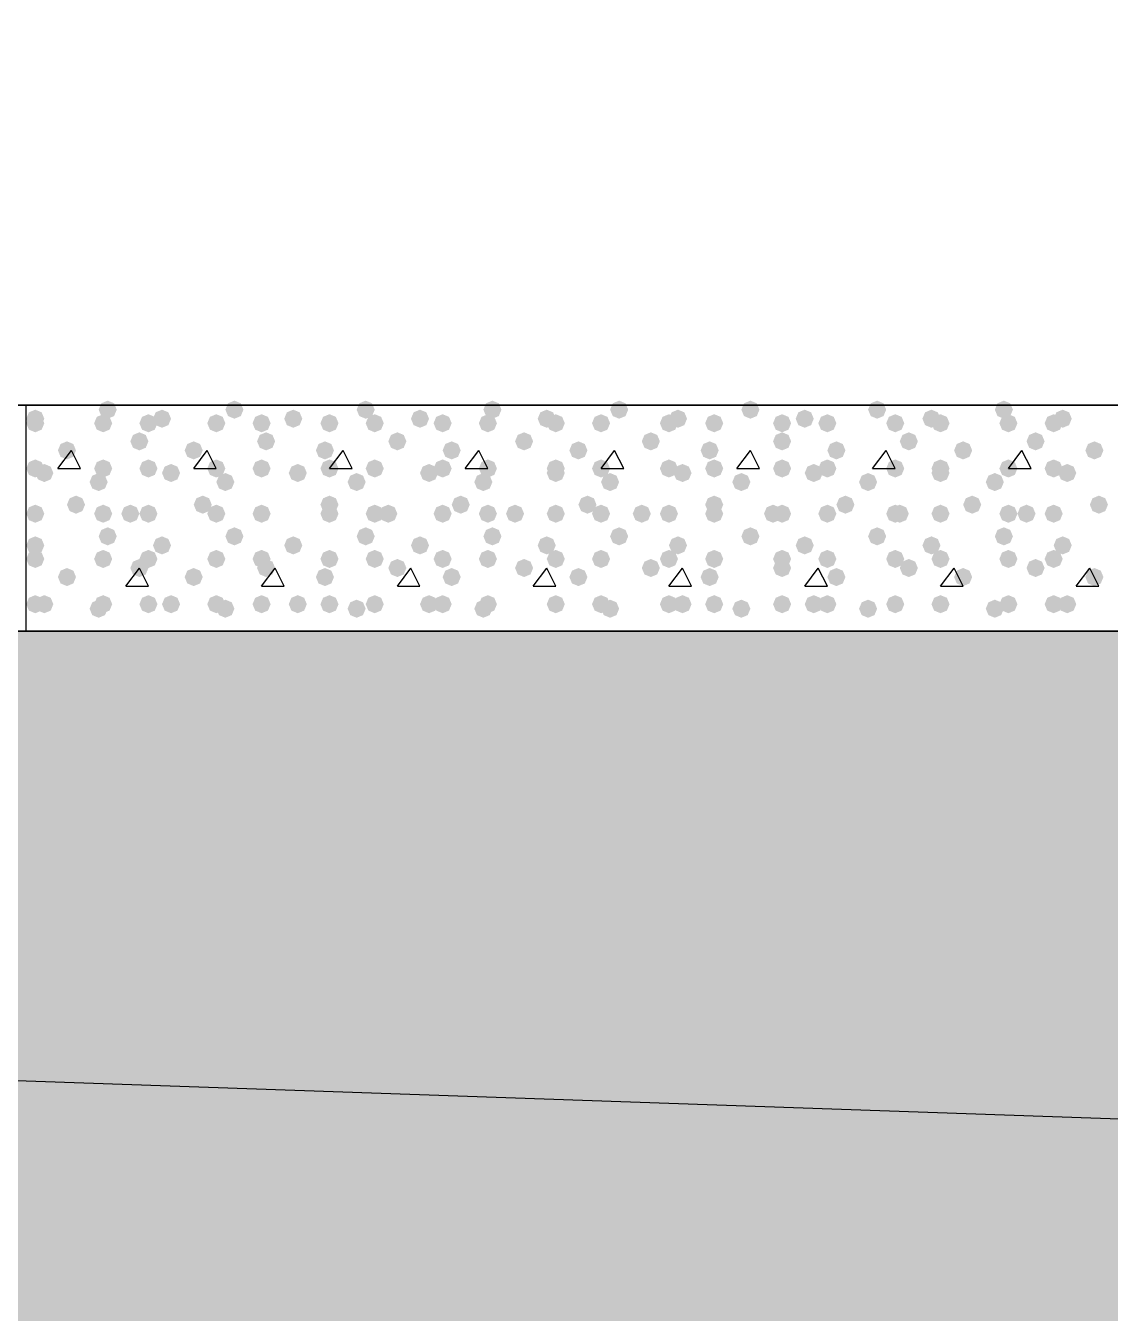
# Model space of a CAD drawing. Header units: millimetres. Extents: x 0 to 420, y 0 to 297.
# Drawn here: x 154.51 to 164.66, y 155.88 to 167.93 of the extents above; entities that cross this region are included whole.
import ezdxf

# ---------------------------------------------------------------- set-up
doc = ezdxf.new("R2010")
doc.units = ezdxf.units.MM
doc.layers.get('0').update_dxf_attribs({"linetype": 'CONTINUOUS'})

msp = doc.modelspace()

# ---------------------------------------------------------------- hatches: boundary and pattern name
at = {"true_color": 0x000008}
for points in [[(155.363333, 164.338), (155.338462, 164.278204), (155.278667, 164.253333), (155.218871, 164.278204), (155.194, 164.338), (155.218871, 164.397796), (155.278667, 164.422667), (155.338462, 164.397796)], [(156.548667, 164.338), (156.523796, 164.278204), (156.464, 164.253333), (156.404204, 164.278204), (156.379333, 164.338), (156.404204, 164.397796), (156.464, 164.422667), (156.523796, 164.397796)], [(157.776333, 164.338), (157.751463, 164.278204), (157.691667, 164.253333), (157.631871, 164.278204), (157.607, 164.338), (157.631871, 164.397796), (157.691667, 164.422667), (157.751462, 164.397796)], [(158.961667, 164.338), (158.936796, 164.278204), (158.877, 164.253333), (158.817204, 164.278204), (158.792333, 164.338), (158.817204, 164.397796), (158.877, 164.422667), (158.936796, 164.397796)], [(160.147, 164.338), (160.122129, 164.278204), (160.062333, 164.253333), (160.002538, 164.278204), (159.977667, 164.338), (160.002537, 164.397796), (160.062333, 164.422667), (160.122129, 164.397796)], [(161.374667, 164.338), (161.349796, 164.278204), (161.29, 164.253333), (161.230204, 164.278204), (161.205333, 164.338), (161.230204, 164.397796), (161.29, 164.422667), (161.349796, 164.397796)], [(162.56, 164.338), (162.535129, 164.278204), (162.475333, 164.253333), (162.415538, 164.278204), (162.390667, 164.338), (162.415537, 164.397796), (162.475333, 164.422667), (162.535129, 164.397796)], [(163.745333, 164.338), (163.720462, 164.278204), (163.660667, 164.253333), (163.600871, 164.278204), (163.576, 164.338), (163.600871, 164.397796), (163.660667, 164.422667), (163.720462, 164.397796)], [(154.686, 164.253333), (154.661129, 164.193537), (154.601333, 164.168667), (154.541538, 164.193537), (154.516667, 164.253333), (154.541537, 164.313129), (154.601333, 164.338), (154.661129, 164.313129)], [(154.686, 164.211), (154.661129, 164.151204), (154.601333, 164.126333), (154.541538, 164.151204), (154.516667, 164.211), (154.541537, 164.270796), (154.601333, 164.295667), (154.661129, 164.270796)], [(155.321, 164.211), (155.296129, 164.151204), (155.236333, 164.126333), (155.176538, 164.151204), (155.151667, 164.211), (155.176537, 164.270796), (155.236333, 164.295667), (155.296129, 164.270796)], [(155.744333, 164.211), (155.719463, 164.151204), (155.659667, 164.126333), (155.599871, 164.151204), (155.575, 164.211), (155.599871, 164.270796), (155.659667, 164.295667), (155.719462, 164.270796)], [(155.871333, 164.253333), (155.846462, 164.193537), (155.786667, 164.168667), (155.726871, 164.193537), (155.702, 164.253333), (155.726871, 164.313129), (155.786667, 164.338), (155.846462, 164.313129)], [(156.379333, 164.211), (156.354463, 164.151204), (156.294667, 164.126333), (156.234871, 164.151204), (156.21, 164.211), (156.234871, 164.270796), (156.294667, 164.295667), (156.354462, 164.270796)], [(156.802667, 164.211), (156.777796, 164.151204), (156.718, 164.126333), (156.658204, 164.151204), (156.633333, 164.211), (156.658204, 164.270796), (156.718, 164.295667), (156.777796, 164.270796)], [(157.099, 164.253333), (157.074129, 164.193537), (157.014333, 164.168667), (156.954538, 164.193537), (156.929667, 164.253333), (156.954537, 164.313129), (157.014333, 164.338), (157.074129, 164.313129)], [(157.437667, 164.211), (157.412796, 164.151204), (157.353, 164.126333), (157.293204, 164.151204), (157.268333, 164.211), (157.293204, 164.270796), (157.353, 164.295667), (157.412796, 164.270796)], [(157.861, 164.211), (157.836129, 164.151204), (157.776333, 164.126333), (157.716538, 164.151204), (157.691667, 164.211), (157.716537, 164.270796), (157.776333, 164.295667), (157.836129, 164.270796)], [(158.284333, 164.253333), (158.259462, 164.193537), (158.199667, 164.168667), (158.139871, 164.193537), (158.115, 164.253333), (158.139871, 164.313129), (158.199667, 164.338), (158.259462, 164.313129)], [(158.496, 164.211), (158.471129, 164.151204), (158.411333, 164.126333), (158.351538, 164.151204), (158.326667, 164.211), (158.351537, 164.270796), (158.411333, 164.295667), (158.471129, 164.270796)], [(158.919333, 164.211), (158.894463, 164.151204), (158.834667, 164.126333), (158.774871, 164.151204), (158.75, 164.211), (158.774871, 164.270796), (158.834667, 164.295667), (158.894462, 164.270796)], [(159.469667, 164.253333), (159.444796, 164.193537), (159.385, 164.168667), (159.325204, 164.193537), (159.300333, 164.253333), (159.325204, 164.313129), (159.385, 164.338), (159.444796, 164.313129)], [(159.554333, 164.211), (159.529462, 164.151204), (159.469667, 164.126333), (159.409871, 164.151204), (159.385, 164.211), (159.409871, 164.270796), (159.469667, 164.295667), (159.529462, 164.270796)], [(159.977667, 164.211), (159.952796, 164.151204), (159.893, 164.126333), (159.833204, 164.151204), (159.808333, 164.211), (159.833204, 164.270796), (159.893, 164.295667), (159.952796, 164.270796)], [(160.612667, 164.211), (160.587796, 164.151204), (160.528, 164.126333), (160.468204, 164.151204), (160.443333, 164.211), (160.468204, 164.270796), (160.528, 164.295667), (160.587796, 164.270796)], [(160.697333, 164.253333), (160.672462, 164.193537), (160.612667, 164.168667), (160.552871, 164.193537), (160.528, 164.253333), (160.552871, 164.313129), (160.612667, 164.338), (160.672462, 164.313129)], [(161.036, 164.211), (161.011129, 164.151204), (160.951333, 164.126333), (160.891538, 164.151204), (160.866667, 164.211), (160.891537, 164.270796), (160.951333, 164.295667), (161.011129, 164.270796)], [(161.671, 164.211), (161.646129, 164.151204), (161.586333, 164.126333), (161.526538, 164.151204), (161.501667, 164.211), (161.526537, 164.270796), (161.586333, 164.295667), (161.646129, 164.270796)], [(161.882667, 164.253333), (161.857796, 164.193537), (161.798, 164.168667), (161.738204, 164.193537), (161.713333, 164.253333), (161.738204, 164.313129), (161.798, 164.338), (161.857796, 164.313129)], [(162.094333, 164.211), (162.069462, 164.151204), (162.009667, 164.126333), (161.949871, 164.151204), (161.925, 164.211), (161.949871, 164.270796), (162.009667, 164.295667), (162.069462, 164.270796)], [(162.729333, 164.211), (162.704463, 164.151204), (162.644667, 164.126333), (162.584871, 164.151204), (162.56, 164.211), (162.584871, 164.270796), (162.644667, 164.295667), (162.704462, 164.270796)], [(163.068, 164.253333), (163.043129, 164.193537), (162.983333, 164.168667), (162.923538, 164.193537), (162.898667, 164.253333), (162.923537, 164.313129), (162.983333, 164.338), (163.043129, 164.313129)], [(163.152667, 164.211), (163.127796, 164.151204), (163.068, 164.126333), (163.008204, 164.151204), (162.983333, 164.211), (163.008204, 164.270796), (163.068, 164.295667), (163.127796, 164.270796)], [(163.787667, 164.211), (163.762796, 164.151204), (163.703, 164.126333), (163.643204, 164.151204), (163.618333, 164.211), (163.643204, 164.270796), (163.703, 164.295667), (163.762796, 164.270796)], [(164.211, 164.211), (164.186129, 164.151204), (164.126333, 164.126333), (164.066538, 164.151204), (164.041667, 164.211), (164.066537, 164.270796), (164.126333, 164.295667), (164.186129, 164.270796)], [(164.295667, 164.253333), (164.270796, 164.193537), (164.211, 164.168667), (164.151204, 164.193537), (164.126333, 164.253333), (164.151204, 164.313129), (164.211, 164.338), (164.270796, 164.313129)], [(155.659667, 164.041667), (155.634796, 163.981871), (155.575, 163.957), (155.515204, 163.981871), (155.490333, 164.041667), (155.515204, 164.101462), (155.575, 164.126333), (155.634796, 164.101463)], [(156.845, 164.041667), (156.820129, 163.981871), (156.760333, 163.957), (156.700538, 163.981871), (156.675667, 164.041667), (156.700537, 164.101462), (156.760333, 164.126333), (156.820129, 164.101463)], [(158.072667, 164.041667), (158.047796, 163.981871), (157.988, 163.957), (157.928204, 163.981871), (157.903333, 164.041667), (157.928204, 164.101462), (157.988, 164.126333), (158.047796, 164.101463)], [(159.258, 164.041667), (159.233129, 163.981871), (159.173333, 163.957), (159.113538, 163.981871), (159.088667, 164.041667), (159.113537, 164.101462), (159.173333, 164.126333), (159.233129, 164.101463)], [(160.443333, 164.041667), (160.418462, 163.981871), (160.358667, 163.957), (160.298871, 163.981871), (160.274, 164.041667), (160.298871, 164.101462), (160.358667, 164.126333), (160.418462, 164.101463)], [(161.671, 164.041667), (161.646129, 163.981871), (161.586333, 163.957), (161.526538, 163.981871), (161.501667, 164.041667), (161.526537, 164.101462), (161.586333, 164.126333), (161.646129, 164.101463)], [(162.856333, 164.041667), (162.831462, 163.981871), (162.771667, 163.957), (162.711871, 163.981871), (162.687, 164.041667), (162.711871, 164.101462), (162.771667, 164.126333), (162.831462, 164.101463)], [(164.041667, 164.041667), (164.016796, 163.981871), (163.957, 163.957), (163.897204, 163.981871), (163.872333, 164.041667), (163.897204, 164.101462), (163.957, 164.126333), (164.016796, 164.101463)], [(154.982333, 163.957), (154.957462, 163.897204), (154.897667, 163.872333), (154.837871, 163.897204), (154.813, 163.957), (154.837871, 164.016796), (154.897667, 164.041667), (154.957462, 164.016796)], [(156.167667, 163.957), (156.142796, 163.897204), (156.083, 163.872333), (156.023204, 163.897204), (155.998333, 163.957), (156.023204, 164.016796), (156.083, 164.041667), (156.142796, 164.016796)], [(157.395333, 163.957), (157.370463, 163.897204), (157.310667, 163.872333), (157.250871, 163.897204), (157.226, 163.957), (157.250871, 164.016796), (157.310667, 164.041667), (157.370462, 164.016796)], [(158.580667, 163.957), (158.555796, 163.897204), (158.496, 163.872333), (158.436204, 163.897204), (158.411333, 163.957), (158.436204, 164.016796), (158.496, 164.041667), (158.555796, 164.016796)], [(159.766, 163.957), (159.741129, 163.897204), (159.681333, 163.872333), (159.621538, 163.897204), (159.596667, 163.957), (159.621537, 164.016796), (159.681333, 164.041667), (159.741129, 164.016796)], [(160.993667, 163.957), (160.968796, 163.897204), (160.909, 163.872333), (160.849204, 163.897204), (160.824333, 163.957), (160.849204, 164.016796), (160.909, 164.041667), (160.968796, 164.016796)], [(162.179, 163.957), (162.154129, 163.897204), (162.094333, 163.872333), (162.034538, 163.897204), (162.009667, 163.957), (162.034537, 164.016796), (162.094333, 164.041667), (162.154129, 164.016796)], [(163.364333, 163.957), (163.339463, 163.897204), (163.279667, 163.872333), (163.219871, 163.897204), (163.195, 163.957), (163.219871, 164.016796), (163.279667, 164.041667), (163.339462, 164.016796)], [(164.592, 163.957), (164.567129, 163.897204), (164.507333, 163.872333), (164.447538, 163.897204), (164.422667, 163.957), (164.447537, 164.016796), (164.507333, 164.041667), (164.567129, 164.016796)], [(154.686, 163.787667), (154.661129, 163.727871), (154.601333, 163.703), (154.541538, 163.727871), (154.516667, 163.787667), (154.541537, 163.847462), (154.601333, 163.872333), (154.661129, 163.847463)], [(155.321, 163.787667), (155.296129, 163.727871), (155.236333, 163.703), (155.176538, 163.727871), (155.151667, 163.787667), (155.176537, 163.847462), (155.236333, 163.872333), (155.296129, 163.847463)], [(155.744333, 163.787667), (155.719463, 163.727871), (155.659667, 163.703), (155.599871, 163.727871), (155.575, 163.787667), (155.599871, 163.847462), (155.659667, 163.872333), (155.719462, 163.847463)], [(156.379333, 163.787667), (156.354463, 163.727871), (156.294667, 163.703), (156.234871, 163.727871), (156.21, 163.787667), (156.234871, 163.847462), (156.294667, 163.872333), (156.354462, 163.847463)], [(156.802667, 163.787667), (156.777796, 163.727871), (156.718, 163.703), (156.658204, 163.727871), (156.633333, 163.787667), (156.658204, 163.847462), (156.718, 163.872333), (156.777796, 163.847463)], [(157.437667, 163.787667), (157.412796, 163.727871), (157.353, 163.703), (157.293204, 163.727871), (157.268333, 163.787667), (157.293204, 163.847462), (157.353, 163.872333), (157.412796, 163.847463)], [(157.861, 163.787667), (157.836129, 163.727871), (157.776333, 163.703), (157.716538, 163.727871), (157.691667, 163.787667), (157.716537, 163.847462), (157.776333, 163.872333), (157.836129, 163.847463)], [(158.496, 163.787667), (158.471129, 163.727871), (158.411333, 163.703), (158.351538, 163.727871), (158.326667, 163.787667), (158.351537, 163.847462), (158.411333, 163.872333), (158.471129, 163.847463)], [(158.919333, 163.787667), (158.894463, 163.727871), (158.834667, 163.703), (158.774871, 163.727871), (158.75, 163.787667), (158.774871, 163.847462), (158.834667, 163.872333), (158.894462, 163.847463)], [(159.554333, 163.787667), (159.529462, 163.727871), (159.469667, 163.703), (159.409871, 163.727871), (159.385, 163.787667), (159.409871, 163.847462), (159.469667, 163.872333), (159.529462, 163.847463)], [(159.977667, 163.787667), (159.952796, 163.727871), (159.893, 163.703), (159.833204, 163.727871), (159.808333, 163.787667), (159.833204, 163.847462), (159.893, 163.872333), (159.952796, 163.847463)], [(160.612667, 163.787667), (160.587796, 163.727871), (160.528, 163.703), (160.468204, 163.727871), (160.443333, 163.787667), (160.468204, 163.847462), (160.528, 163.872333), (160.587796, 163.847463)], [(161.036, 163.787667), (161.011129, 163.727871), (160.951333, 163.703), (160.891538, 163.727871), (160.866667, 163.787667), (160.891537, 163.847462), (160.951333, 163.872333), (161.011129, 163.847463)], [(161.671, 163.787667), (161.646129, 163.727871), (161.586333, 163.703), (161.526538, 163.727871), (161.501667, 163.787667), (161.526537, 163.847462), (161.586333, 163.872333), (161.646129, 163.847463)], [(162.094333, 163.787667), (162.069462, 163.727871), (162.009667, 163.703), (161.949871, 163.727871), (161.925, 163.787667), (161.949871, 163.847462), (162.009667, 163.872333), (162.069462, 163.847463)], [(162.729333, 163.787667), (162.704463, 163.727871), (162.644667, 163.703), (162.584871, 163.727871), (162.56, 163.787667), (162.584871, 163.847462), (162.644667, 163.872333), (162.704462, 163.847463)], [(163.152667, 163.787667), (163.127796, 163.727871), (163.068, 163.703), (163.008204, 163.727871), (162.983333, 163.787667), (163.008204, 163.847462), (163.068, 163.872333), (163.127796, 163.847463)], [(163.787667, 163.787667), (163.762796, 163.727871), (163.703, 163.703), (163.643204, 163.727871), (163.618333, 163.787667), (163.643204, 163.847462), (163.703, 163.872333), (163.762796, 163.847463)], [(164.211, 163.787667), (164.186129, 163.727871), (164.126333, 163.703), (164.066538, 163.727871), (164.041667, 163.787667), (164.066537, 163.847462), (164.126333, 163.872333), (164.186129, 163.847463)], [(154.770667, 163.745333), (154.745796, 163.685537), (154.686, 163.660667), (154.626204, 163.685537), (154.601333, 163.745333), (154.626204, 163.805129), (154.686, 163.83), (154.745796, 163.805129)], [(155.956, 163.745333), (155.931129, 163.685537), (155.871333, 163.660667), (155.811538, 163.685537), (155.786667, 163.745333), (155.811537, 163.805129), (155.871333, 163.83), (155.931129, 163.805129)], [(157.141333, 163.745333), (157.116462, 163.685537), (157.056667, 163.660667), (156.996871, 163.685537), (156.972, 163.745333), (156.996871, 163.805129), (157.056667, 163.83), (157.116462, 163.805129)], [(158.369, 163.745333), (158.344129, 163.685537), (158.284333, 163.660667), (158.224538, 163.685537), (158.199667, 163.745333), (158.224537, 163.805129), (158.284333, 163.83), (158.344129, 163.805129)], [(159.554333, 163.745333), (159.529462, 163.685537), (159.469667, 163.660667), (159.409871, 163.685537), (159.385, 163.745333), (159.409871, 163.805129), (159.469667, 163.83), (159.529462, 163.805129)], [(160.739667, 163.745333), (160.714796, 163.685537), (160.655, 163.660667), (160.595204, 163.685537), (160.570333, 163.745333), (160.595204, 163.805129), (160.655, 163.83), (160.714796, 163.805129)], [(161.967333, 163.745333), (161.942462, 163.685537), (161.882667, 163.660667), (161.822871, 163.685537), (161.798, 163.745333), (161.822871, 163.805129), (161.882667, 163.83), (161.942462, 163.805129)], [(163.152667, 163.745333), (163.127796, 163.685537), (163.068, 163.660667), (163.008204, 163.685537), (162.983333, 163.745333), (163.008204, 163.805129), (163.068, 163.83), (163.127796, 163.805129)], [(164.338, 163.745333), (164.313129, 163.685537), (164.253333, 163.660667), (164.193537, 163.685537), (164.168667, 163.745333), (164.193537, 163.805129), (164.253333, 163.83), (164.313129, 163.805129)], [(155.278667, 163.660667), (155.253796, 163.600871), (155.194, 163.576), (155.134204, 163.600871), (155.109333, 163.660667), (155.134204, 163.720462), (155.194, 163.745333), (155.253796, 163.720463)], [(156.464, 163.660667), (156.439129, 163.600871), (156.379333, 163.576), (156.319538, 163.600871), (156.294667, 163.660667), (156.319537, 163.720462), (156.379333, 163.745333), (156.439129, 163.720463)], [(157.691667, 163.660667), (157.666796, 163.600871), (157.607, 163.576), (157.547204, 163.600871), (157.522333, 163.660667), (157.547204, 163.720462), (157.607, 163.745333), (157.666796, 163.720463)], [(158.877, 163.660667), (158.852129, 163.600871), (158.792333, 163.576), (158.732538, 163.600871), (158.707667, 163.660667), (158.732537, 163.720462), (158.792333, 163.745333), (158.852129, 163.720463)], [(160.062333, 163.660667), (160.037463, 163.600871), (159.977667, 163.576), (159.917871, 163.600871), (159.893, 163.660667), (159.917871, 163.720462), (159.977667, 163.745333), (160.037462, 163.720463)], [(161.29, 163.660667), (161.265129, 163.600871), (161.205333, 163.576), (161.145538, 163.600871), (161.120667, 163.660667), (161.145537, 163.720462), (161.205333, 163.745333), (161.265129, 163.720463)], [(162.475333, 163.660667), (162.450462, 163.600871), (162.390667, 163.576), (162.330871, 163.600871), (162.306, 163.660667), (162.330871, 163.720462), (162.390667, 163.745333), (162.450462, 163.720463)], [(163.660667, 163.660667), (163.635796, 163.600871), (163.576, 163.576), (163.516204, 163.600871), (163.491333, 163.660667), (163.516204, 163.720462), (163.576, 163.745333), (163.635796, 163.720463)], [(155.067, 163.449), (155.042129, 163.389204), (154.982333, 163.364333), (154.922538, 163.389204), (154.897667, 163.449), (154.922537, 163.508796), (154.982333, 163.533667), (155.042129, 163.508796)], [(156.252333, 163.449), (156.227463, 163.389204), (156.167667, 163.364333), (156.107871, 163.389204), (156.083, 163.449), (156.107871, 163.508796), (156.167667, 163.533667), (156.227462, 163.508796)], [(157.437667, 163.449), (157.412796, 163.389204), (157.353, 163.364333), (157.293204, 163.389204), (157.268333, 163.449), (157.293204, 163.508796), (157.353, 163.533667), (157.412796, 163.508796)], [(158.665333, 163.449), (158.640463, 163.389204), (158.580667, 163.364333), (158.520871, 163.389204), (158.496, 163.449), (158.520871, 163.508796), (158.580667, 163.533667), (158.640462, 163.508796)], [(159.850667, 163.449), (159.825796, 163.389204), (159.766, 163.364333), (159.706204, 163.389204), (159.681333, 163.449), (159.706204, 163.508796), (159.766, 163.533667), (159.825796, 163.508796)], [(161.036, 163.449), (161.011129, 163.389204), (160.951333, 163.364333), (160.891538, 163.389204), (160.866667, 163.449), (160.891537, 163.508796), (160.951333, 163.533667), (161.011129, 163.508796)], [(162.263667, 163.449), (162.238796, 163.389204), (162.179, 163.364333), (162.119204, 163.389204), (162.094333, 163.449), (162.119204, 163.508796), (162.179, 163.533667), (162.238796, 163.508796)], [(163.449, 163.449), (163.424129, 163.389204), (163.364333, 163.364333), (163.304538, 163.389204), (163.279667, 163.449), (163.304537, 163.508796), (163.364333, 163.533667), (163.424129, 163.508796)], [(164.634333, 163.449), (164.609463, 163.389204), (164.549667, 163.364333), (164.489871, 163.389204), (164.465, 163.449), (164.489871, 163.508796), (164.549667, 163.533667), (164.609462, 163.508796)], [(154.686, 163.364333), (154.661129, 163.304537), (154.601333, 163.279667), (154.541538, 163.304537), (154.516667, 163.364333), (154.541537, 163.424129), (154.601333, 163.449), (154.661129, 163.424129)], [(155.321, 163.364333), (155.296129, 163.304537), (155.236333, 163.279667), (155.176538, 163.304537), (155.151667, 163.364333), (155.176537, 163.424129), (155.236333, 163.449), (155.296129, 163.424129)], [(155.575, 163.364333), (155.550129, 163.304537), (155.490333, 163.279667), (155.430538, 163.304537), (155.405667, 163.364333), (155.430537, 163.424129), (155.490333, 163.449), (155.550129, 163.424129)], [(155.744333, 163.364333), (155.719463, 163.304537), (155.659667, 163.279667), (155.599871, 163.304537), (155.575, 163.364333), (155.599871, 163.424129), (155.659667, 163.449), (155.719462, 163.424129)], [(156.379333, 163.364333), (156.354463, 163.304537), (156.294667, 163.279667), (156.234871, 163.304537), (156.21, 163.364333), (156.234871, 163.424129), (156.294667, 163.449), (156.354462, 163.424129)], [(156.802667, 163.364333), (156.777796, 163.304537), (156.718, 163.279667), (156.658204, 163.304537), (156.633333, 163.364333), (156.658204, 163.424129), (156.718, 163.449), (156.777796, 163.424129)], [(156.802667, 163.364333), (156.777796, 163.304537), (156.718, 163.279667), (156.658204, 163.304537), (156.633333, 163.364333), (156.658204, 163.424129), (156.718, 163.449), (156.777796, 163.424129)], [(157.437667, 163.364333), (157.412796, 163.304537), (157.353, 163.279667), (157.293204, 163.304537), (157.268333, 163.364333), (157.293204, 163.424129), (157.353, 163.449), (157.412796, 163.424129)], [(157.861, 163.364333), (157.836129, 163.304537), (157.776333, 163.279667), (157.716538, 163.304537), (157.691667, 163.364333), (157.716537, 163.424129), (157.776333, 163.449), (157.836129, 163.424129)], [(157.988, 163.364333), (157.963129, 163.304537), (157.903333, 163.279667), (157.843538, 163.304537), (157.818667, 163.364333), (157.843537, 163.424129), (157.903333, 163.449), (157.963129, 163.424129)], [(158.496, 163.364333), (158.471129, 163.304537), (158.411333, 163.279667), (158.351538, 163.304537), (158.326667, 163.364333), (158.351537, 163.424129), (158.411333, 163.449), (158.471129, 163.424129)], [(158.919333, 163.364333), (158.894463, 163.304537), (158.834667, 163.279667), (158.774871, 163.304537), (158.75, 163.364333), (158.774871, 163.424129), (158.834667, 163.449), (158.894462, 163.424129)], [(159.173333, 163.364333), (159.148462, 163.304537), (159.088667, 163.279667), (159.028871, 163.304537), (159.004, 163.364333), (159.028871, 163.424129), (159.088667, 163.449), (159.148462, 163.424129)], [(159.554333, 163.364333), (159.529462, 163.304537), (159.469667, 163.279667), (159.409871, 163.304537), (159.385, 163.364333), (159.409871, 163.424129), (159.469667, 163.449), (159.529462, 163.424129)], [(159.977667, 163.364333), (159.952796, 163.304537), (159.893, 163.279667), (159.833204, 163.304537), (159.808333, 163.364333), (159.833204, 163.424129), (159.893, 163.449), (159.952796, 163.424129)], [(160.358667, 163.364333), (160.333796, 163.304537), (160.274, 163.279667), (160.214204, 163.304537), (160.189333, 163.364333), (160.214204, 163.424129), (160.274, 163.449), (160.333796, 163.424129)], [(160.612667, 163.364333), (160.587796, 163.304537), (160.528, 163.279667), (160.468204, 163.304537), (160.443333, 163.364333), (160.468204, 163.424129), (160.528, 163.449), (160.587796, 163.424129)], [(161.036, 163.364333), (161.011129, 163.304537), (160.951333, 163.279667), (160.891538, 163.304537), (160.866667, 163.364333), (160.891537, 163.424129), (160.951333, 163.449), (161.011129, 163.424129)], [(161.586333, 163.364333), (161.561462, 163.304537), (161.501667, 163.279667), (161.441871, 163.304537), (161.417, 163.364333), (161.441871, 163.424129), (161.501667, 163.449), (161.561462, 163.424129)], [(161.671, 163.364333), (161.646129, 163.304537), (161.586333, 163.279667), (161.526538, 163.304537), (161.501667, 163.364333), (161.526537, 163.424129), (161.586333, 163.449), (161.646129, 163.424129)], [(162.094333, 163.364333), (162.069462, 163.304537), (162.009667, 163.279667), (161.949871, 163.304537), (161.925, 163.364333), (161.949871, 163.424129), (162.009667, 163.449), (162.069462, 163.424129)], [(162.729333, 163.364333), (162.704463, 163.304537), (162.644667, 163.279667), (162.584871, 163.304537), (162.56, 163.364333), (162.584871, 163.424129), (162.644667, 163.449), (162.704462, 163.424129)], [(162.771667, 163.364333), (162.746796, 163.304537), (162.687, 163.279667), (162.627204, 163.304537), (162.602333, 163.364333), (162.627204, 163.424129), (162.687, 163.449), (162.746796, 163.424129)], [(163.152667, 163.364333), (163.127796, 163.304537), (163.068, 163.279667), (163.008204, 163.304537), (162.983333, 163.364333), (163.008204, 163.424129), (163.068, 163.449), (163.127796, 163.424129)], [(163.787667, 163.364333), (163.762796, 163.304537), (163.703, 163.279667), (163.643204, 163.304537), (163.618333, 163.364333), (163.643204, 163.424129), (163.703, 163.449), (163.762796, 163.424129)], [(163.957, 163.364333), (163.932129, 163.304537), (163.872333, 163.279667), (163.812537, 163.304537), (163.787667, 163.364333), (163.812537, 163.424129), (163.872333, 163.449), (163.932129, 163.424129)], [(164.211, 163.364333), (164.186129, 163.304537), (164.126333, 163.279667), (164.066538, 163.304537), (164.041667, 163.364333), (164.066537, 163.424129), (164.126333, 163.449), (164.186129, 163.424129)], [(154.686, 163.068), (154.661129, 163.008204), (154.601333, 162.983333), (154.541538, 163.008204), (154.516667, 163.068), (154.541537, 163.127796), (154.601333, 163.152667), (154.661129, 163.127796)], [(155.363333, 163.152667), (155.338462, 163.092871), (155.278667, 163.068), (155.218871, 163.092871), (155.194, 163.152667), (155.218871, 163.212462), (155.278667, 163.237333), (155.338462, 163.212463)], [(155.871333, 163.068), (155.846462, 163.008204), (155.786667, 162.983333), (155.726871, 163.008204), (155.702, 163.068), (155.726871, 163.127796), (155.786667, 163.152667), (155.846462, 163.127796)], [(156.548667, 163.152667), (156.523796, 163.092871), (156.464, 163.068), (156.404204, 163.092871), (156.379333, 163.152667), (156.404204, 163.212462), (156.464, 163.237333), (156.523796, 163.212463)], [(157.099, 163.068), (157.074129, 163.008204), (157.014333, 162.983333), (156.954538, 163.008204), (156.929667, 163.068), (156.954537, 163.127796), (157.014333, 163.152667), (157.074129, 163.127796)], [(157.776333, 163.152667), (157.751463, 163.092871), (157.691667, 163.068), (157.631871, 163.092871), (157.607, 163.152667), (157.631871, 163.212462), (157.691667, 163.237333), (157.751462, 163.212463)], [(158.284333, 163.068), (158.259462, 163.008204), (158.199667, 162.983333), (158.139871, 163.008204), (158.115, 163.068), (158.139871, 163.127796), (158.199667, 163.152667), (158.259462, 163.127796)], [(158.961667, 163.152667), (158.936796, 163.092871), (158.877, 163.068), (158.817204, 163.092871), (158.792333, 163.152667), (158.817204, 163.212462), (158.877, 163.237333), (158.936796, 163.212463)], [(159.469667, 163.068), (159.444796, 163.008204), (159.385, 162.983333), (159.325204, 163.008204), (159.300333, 163.068), (159.325204, 163.127796), (159.385, 163.152667), (159.444796, 163.127796)], [(160.147, 163.152667), (160.122129, 163.092871), (160.062333, 163.068), (160.002538, 163.092871), (159.977667, 163.152667), (160.002537, 163.212462), (160.062333, 163.237333), (160.122129, 163.212463)], [(160.697333, 163.068), (160.672462, 163.008204), (160.612667, 162.983333), (160.552871, 163.008204), (160.528, 163.068), (160.552871, 163.127796), (160.612667, 163.152667), (160.672462, 163.127796)], [(161.374667, 163.152667), (161.349796, 163.092871), (161.29, 163.068), (161.230204, 163.092871), (161.205333, 163.152667), (161.230204, 163.212462), (161.29, 163.237333), (161.349796, 163.212463)], [(161.882667, 163.068), (161.857796, 163.008204), (161.798, 162.983333), (161.738204, 163.008204), (161.713333, 163.068), (161.738204, 163.127796), (161.798, 163.152667), (161.857796, 163.127796)], [(162.56, 163.152667), (162.535129, 163.092871), (162.475333, 163.068), (162.415538, 163.092871), (162.390667, 163.152667), (162.415537, 163.212462), (162.475333, 163.237333), (162.535129, 163.212463)], [(163.068, 163.068), (163.043129, 163.008204), (162.983333, 162.983333), (162.923538, 163.008204), (162.898667, 163.068), (162.923537, 163.127796), (162.983333, 163.152667), (163.043129, 163.127796)], [(163.745333, 163.152667), (163.720462, 163.092871), (163.660667, 163.068), (163.600871, 163.092871), (163.576, 163.152667), (163.600871, 163.212462), (163.660667, 163.237333), (163.720462, 163.212463)], [(164.295667, 163.068), (164.270796, 163.008204), (164.211, 162.983333), (164.151204, 163.008204), (164.126333, 163.068), (164.151204, 163.127796), (164.211, 163.152667), (164.270796, 163.127796)], [(154.686, 162.941), (154.661129, 162.881204), (154.601333, 162.856333), (154.541538, 162.881204), (154.516667, 162.941), (154.541537, 163.000796), (154.601333, 163.025667), (154.661129, 163.000796)], [(155.321, 162.941), (155.296129, 162.881204), (155.236333, 162.856333), (155.176538, 162.881204), (155.151667, 162.941), (155.176537, 163.000796), (155.236333, 163.025667), (155.296129, 163.000796)], [(155.744333, 162.941), (155.719463, 162.881204), (155.659667, 162.856333), (155.599871, 162.881204), (155.575, 162.941), (155.599871, 163.000796), (155.659667, 163.025667), (155.719462, 163.000796)], [(156.379333, 162.941), (156.354463, 162.881204), (156.294667, 162.856333), (156.234871, 162.881204), (156.21, 162.941), (156.234871, 163.000796), (156.294667, 163.025667), (156.354462, 163.000796)], [(156.802667, 162.941), (156.777796, 162.881204), (156.718, 162.856333), (156.658204, 162.881204), (156.633333, 162.941), (156.658204, 163.000796), (156.718, 163.025667), (156.777796, 163.000796)], [(157.437667, 162.941), (157.412796, 162.881204), (157.353, 162.856333), (157.293204, 162.881204), (157.268333, 162.941), (157.293204, 163.000796), (157.353, 163.025667), (157.412796, 163.000796)], [(157.861, 162.941), (157.836129, 162.881204), (157.776333, 162.856333), (157.716538, 162.881204), (157.691667, 162.941), (157.716537, 163.000796), (157.776333, 163.025667), (157.836129, 163.000796)], [(158.496, 162.941), (158.471129, 162.881204), (158.411333, 162.856333), (158.351538, 162.881204), (158.326667, 162.941), (158.351537, 163.000796), (158.411333, 163.025667), (158.471129, 163.000796)], [(158.919333, 162.941), (158.894463, 162.881204), (158.834667, 162.856333), (158.774871, 162.881204), (158.75, 162.941), (158.774871, 163.000796), (158.834667, 163.025667), (158.894462, 163.000796)], [(159.554333, 162.941), (159.529462, 162.881204), (159.469667, 162.856333), (159.409871, 162.881204), (159.385, 162.941), (159.409871, 163.000796), (159.469667, 163.025667), (159.529462, 163.000796)], [(159.977667, 162.941), (159.952796, 162.881204), (159.893, 162.856333), (159.833204, 162.881204), (159.808333, 162.941), (159.833204, 163.000796), (159.893, 163.025667), (159.952796, 163.000796)], [(160.612667, 162.941), (160.587796, 162.881204), (160.528, 162.856333), (160.468204, 162.881204), (160.443333, 162.941), (160.468204, 163.000796), (160.528, 163.025667), (160.587796, 163.000796)], [(161.036, 162.941), (161.011129, 162.881204), (160.951333, 162.856333), (160.891538, 162.881204), (160.866667, 162.941), (160.891537, 163.000796), (160.951333, 163.025667), (161.011129, 163.000796)], [(161.671, 162.941), (161.646129, 162.881204), (161.586333, 162.856333), (161.526538, 162.881204), (161.501667, 162.941), (161.526537, 163.000796), (161.586333, 163.025667), (161.646129, 163.000796)], [(162.094333, 162.941), (162.069462, 162.881204), (162.009667, 162.856333), (161.949871, 162.881204), (161.925, 162.941), (161.949871, 163.000796), (162.009667, 163.025667), (162.069462, 163.000796)], [(162.729333, 162.941), (162.704463, 162.881204), (162.644667, 162.856333), (162.584871, 162.881204), (162.56, 162.941), (162.584871, 163.000796), (162.644667, 163.025667), (162.704462, 163.000796)], [(163.152667, 162.941), (163.127796, 162.881204), (163.068, 162.856333), (163.008204, 162.881204), (162.983333, 162.941), (163.008204, 163.000796), (163.068, 163.025667), (163.127796, 163.000796)], [(163.787667, 162.941), (163.762796, 162.881204), (163.703, 162.856333), (163.643204, 162.881204), (163.618333, 162.941), (163.643204, 163.000796), (163.703, 163.025667), (163.762796, 163.000796)], [(164.211, 162.941), (164.186129, 162.881204), (164.126333, 162.856333), (164.066538, 162.881204), (164.041667, 162.941), (164.066537, 163.000796), (164.126333, 163.025667), (164.186129, 163.000796)], [(155.659667, 162.856333), (155.634796, 162.796537), (155.575, 162.771667), (155.515204, 162.796537), (155.490333, 162.856333), (155.515204, 162.916129), (155.575, 162.941), (155.634796, 162.916129)], [(156.845, 162.856333), (156.820129, 162.796537), (156.760333, 162.771667), (156.700538, 162.796537), (156.675667, 162.856333), (156.700537, 162.916129), (156.760333, 162.941), (156.820129, 162.916129)], [(158.072667, 162.856333), (158.047796, 162.796537), (157.988, 162.771667), (157.928204, 162.796537), (157.903333, 162.856333), (157.928204, 162.916129), (157.988, 162.941), (158.047796, 162.916129)], [(159.258, 162.856333), (159.233129, 162.796537), (159.173333, 162.771667), (159.113538, 162.796537), (159.088667, 162.856333), (159.113537, 162.916129), (159.173333, 162.941), (159.233129, 162.916129)], [(160.443333, 162.856333), (160.418462, 162.796537), (160.358667, 162.771667), (160.298871, 162.796537), (160.274, 162.856333), (160.298871, 162.916129), (160.358667, 162.941), (160.418462, 162.916129)], [(161.671, 162.856333), (161.646129, 162.796537), (161.586333, 162.771667), (161.526538, 162.796537), (161.501667, 162.856333), (161.526537, 162.916129), (161.586333, 162.941), (161.646129, 162.916129)], [(162.856333, 162.856333), (162.831462, 162.796537), (162.771667, 162.771667), (162.711871, 162.796537), (162.687, 162.856333), (162.711871, 162.916129), (162.771667, 162.941), (162.831462, 162.916129)], [(164.041667, 162.856333), (164.016796, 162.796537), (163.957, 162.771667), (163.897204, 162.796537), (163.872333, 162.856333), (163.897204, 162.916129), (163.957, 162.941), (164.016796, 162.916129)], [(154.982333, 162.771667), (154.957462, 162.711871), (154.897667, 162.687), (154.837871, 162.711871), (154.813, 162.771667), (154.837871, 162.831462), (154.897667, 162.856333), (154.957462, 162.831463)], [(156.167667, 162.771667), (156.142796, 162.711871), (156.083, 162.687), (156.023204, 162.711871), (155.998333, 162.771667), (156.023204, 162.831462), (156.083, 162.856333), (156.142796, 162.831463)], [(157.395333, 162.771667), (157.370463, 162.711871), (157.310667, 162.687), (157.250871, 162.711871), (157.226, 162.771667), (157.250871, 162.831462), (157.310667, 162.856333), (157.370462, 162.831463)], [(158.580667, 162.771667), (158.555796, 162.711871), (158.496, 162.687), (158.436204, 162.711871), (158.411333, 162.771667), (158.436204, 162.831462), (158.496, 162.856333), (158.555796, 162.831463)], [(159.766, 162.771667), (159.741129, 162.711871), (159.681333, 162.687), (159.621538, 162.711871), (159.596667, 162.771667), (159.621537, 162.831462), (159.681333, 162.856333), (159.741129, 162.831463)], [(160.993667, 162.771667), (160.968796, 162.711871), (160.909, 162.687), (160.849204, 162.711871), (160.824333, 162.771667), (160.849204, 162.831462), (160.909, 162.856333), (160.968796, 162.831463)], [(162.179, 162.771667), (162.154129, 162.711871), (162.094333, 162.687), (162.034538, 162.711871), (162.009667, 162.771667), (162.034537, 162.831462), (162.094333, 162.856333), (162.154129, 162.831463)], [(163.364333, 162.771667), (163.339463, 162.711871), (163.279667, 162.687), (163.219871, 162.711871), (163.195, 162.771667), (163.219871, 162.831462), (163.279667, 162.856333), (163.339462, 162.831463)], [(164.592, 162.771667), (164.567129, 162.711871), (164.507333, 162.687), (164.447538, 162.711871), (164.422667, 162.771667), (164.447537, 162.831462), (164.507333, 162.856333), (164.567129, 162.831463)], [(154.686, 162.517667), (154.661129, 162.457871), (154.601333, 162.433), (154.541538, 162.457871), (154.516667, 162.517667), (154.541537, 162.577462), (154.601333, 162.602333), (154.661129, 162.577463)], [(154.770667, 162.517667), (154.745796, 162.457871), (154.686, 162.433), (154.626204, 162.457871), (154.601333, 162.517667), (154.626204, 162.577462), (154.686, 162.602333), (154.745796, 162.577463)], [(155.278667, 162.475333), (155.253796, 162.415537), (155.194, 162.390667), (155.134204, 162.415537), (155.109333, 162.475333), (155.134204, 162.535129), (155.194, 162.56), (155.253796, 162.535129)], [(155.321, 162.517667), (155.296129, 162.457871), (155.236333, 162.433), (155.176538, 162.457871), (155.151667, 162.517667), (155.176537, 162.577462), (155.236333, 162.602333), (155.296129, 162.577463)], [(155.744333, 162.517667), (155.719463, 162.457871), (155.659667, 162.433), (155.599871, 162.457871), (155.575, 162.517667), (155.599871, 162.577462), (155.659667, 162.602333), (155.719462, 162.577463)], [(155.956, 162.517667), (155.931129, 162.457871), (155.871333, 162.433), (155.811538, 162.457871), (155.786667, 162.517667), (155.811537, 162.577462), (155.871333, 162.602333), (155.931129, 162.577463)], [(156.379333, 162.517667), (156.354463, 162.457871), (156.294667, 162.433), (156.234871, 162.457871), (156.21, 162.517667), (156.234871, 162.577462), (156.294667, 162.602333), (156.354462, 162.577463)], [(156.464, 162.475333), (156.439129, 162.415537), (156.379333, 162.390667), (156.319538, 162.415537), (156.294667, 162.475333), (156.319537, 162.535129), (156.379333, 162.56), (156.439129, 162.535129)], [(156.802667, 162.517667), (156.777796, 162.457871), (156.718, 162.433), (156.658204, 162.457871), (156.633333, 162.517667), (156.658204, 162.577462), (156.718, 162.602333), (156.777796, 162.577463)], [(157.141333, 162.517667), (157.116462, 162.457871), (157.056667, 162.433), (156.996871, 162.457871), (156.972, 162.517667), (156.996871, 162.577462), (157.056667, 162.602333), (157.116462, 162.577463)], [(157.437667, 162.517667), (157.412796, 162.457871), (157.353, 162.433), (157.293204, 162.457871), (157.268333, 162.517667), (157.293204, 162.577462), (157.353, 162.602333), (157.412796, 162.577463)], [(157.691667, 162.475333), (157.666796, 162.415537), (157.607, 162.390667), (157.547204, 162.415537), (157.522333, 162.475333), (157.547204, 162.535129), (157.607, 162.56), (157.666796, 162.535129)], [(157.861, 162.517667), (157.836129, 162.457871), (157.776333, 162.433), (157.716538, 162.457871), (157.691667, 162.517667), (157.716537, 162.577462), (157.776333, 162.602333), (157.836129, 162.577463)], [(158.369, 162.517667), (158.344129, 162.457871), (158.284333, 162.433), (158.224538, 162.457871), (158.199667, 162.517667), (158.224537, 162.577462), (158.284333, 162.602333), (158.344129, 162.577463)], [(158.496, 162.517667), (158.471129, 162.457871), (158.411333, 162.433), (158.351538, 162.457871), (158.326667, 162.517667), (158.351537, 162.577462), (158.411333, 162.602333), (158.471129, 162.577463)], [(158.877, 162.475333), (158.852129, 162.415537), (158.792333, 162.390667), (158.732538, 162.415537), (158.707667, 162.475333), (158.732537, 162.535129), (158.792333, 162.56), (158.852129, 162.535129)], [(158.919333, 162.517667), (158.894463, 162.457871), (158.834667, 162.433), (158.774871, 162.457871), (158.75, 162.517667), (158.774871, 162.577462), (158.834667, 162.602333), (158.894462, 162.577463)], [(159.554333, 162.517667), (159.529462, 162.457871), (159.469667, 162.433), (159.409871, 162.457871), (159.385, 162.517667), (159.409871, 162.577462), (159.469667, 162.602333), (159.529462, 162.577463)], [(159.554333, 162.517667), (159.529462, 162.457871), (159.469667, 162.433), (159.409871, 162.457871), (159.385, 162.517667), (159.409871, 162.577462), (159.469667, 162.602333), (159.529462, 162.577463)], [(159.977667, 162.517667), (159.952796, 162.457871), (159.893, 162.433), (159.833204, 162.457871), (159.808333, 162.517667), (159.833204, 162.577462), (159.893, 162.602333), (159.952796, 162.577463)], [(160.062333, 162.475333), (160.037463, 162.415537), (159.977667, 162.390667), (159.917871, 162.415537), (159.893, 162.475333), (159.917871, 162.535129), (159.977667, 162.56), (160.037462, 162.535129)], [(160.612667, 162.517667), (160.587796, 162.457871), (160.528, 162.433), (160.468204, 162.457871), (160.443333, 162.517667), (160.468204, 162.577462), (160.528, 162.602333), (160.587796, 162.577463)], [(160.739667, 162.517667), (160.714796, 162.457871), (160.655, 162.433), (160.595204, 162.457871), (160.570333, 162.517667), (160.595204, 162.577462), (160.655, 162.602333), (160.714796, 162.577463)], [(161.036, 162.517667), (161.011129, 162.457871), (160.951333, 162.433), (160.891538, 162.457871), (160.866667, 162.517667), (160.891537, 162.577462), (160.951333, 162.602333), (161.011129, 162.577463)], [(161.29, 162.475333), (161.265129, 162.415537), (161.205333, 162.390667), (161.145538, 162.415537), (161.120667, 162.475333), (161.145537, 162.535129), (161.205333, 162.56), (161.265129, 162.535129)], [(161.671, 162.517667), (161.646129, 162.457871), (161.586333, 162.433), (161.526538, 162.457871), (161.501667, 162.517667), (161.526537, 162.577462), (161.586333, 162.602333), (161.646129, 162.577463)], [(161.967333, 162.517667), (161.942462, 162.457871), (161.882667, 162.433), (161.822871, 162.457871), (161.798, 162.517667), (161.822871, 162.577462), (161.882667, 162.602333), (161.942462, 162.577463)], [(162.094333, 162.517667), (162.069462, 162.457871), (162.009667, 162.433), (161.949871, 162.457871), (161.925, 162.517667), (161.949871, 162.577462), (162.009667, 162.602333), (162.069462, 162.577463)], [(162.475333, 162.475333), (162.450462, 162.415537), (162.390667, 162.390667), (162.330871, 162.415537), (162.306, 162.475333), (162.330871, 162.535129), (162.390667, 162.56), (162.450462, 162.535129)], [(162.729333, 162.517667), (162.704463, 162.457871), (162.644667, 162.433), (162.584871, 162.457871), (162.56, 162.517667), (162.584871, 162.577462), (162.644667, 162.602333), (162.704462, 162.577463)], [(163.152667, 162.517667), (163.127796, 162.457871), (163.068, 162.433), (163.008204, 162.457871), (162.983333, 162.517667), (163.008204, 162.577462), (163.068, 162.602333), (163.127796, 162.577463)], [(163.152667, 162.517667), (163.127796, 162.457871), (163.068, 162.433), (163.008204, 162.457871), (162.983333, 162.517667), (163.008204, 162.577462), (163.068, 162.602333), (163.127796, 162.577463)], [(163.660667, 162.475333), (163.635796, 162.415537), (163.576, 162.390667), (163.516204, 162.415537), (163.491333, 162.475333), (163.516204, 162.535129), (163.576, 162.56), (163.635796, 162.535129)], [(163.787667, 162.517667), (163.762796, 162.457871), (163.703, 162.433), (163.643204, 162.457871), (163.618333, 162.517667), (163.643204, 162.577462), (163.703, 162.602333), (163.762796, 162.577463)], [(164.211, 162.517667), (164.186129, 162.457871), (164.126333, 162.433), (164.066538, 162.457871), (164.041667, 162.517667), (164.066537, 162.577462), (164.126333, 162.602333), (164.186129, 162.577463)], [(164.338, 162.517667), (164.313129, 162.457871), (164.253333, 162.433), (164.193537, 162.457871), (164.168667, 162.517667), (164.193537, 162.577462), (164.253333, 162.602333), (164.313129, 162.577463)]]:
    msp.add_hatch(color=0, dxfattribs=at).paths.add_polyline_path(points, flags=0)
h = msp.add_hatch(color=0, dxfattribs=at)
h.paths.add_polyline_path([(379.518333, 162.263667), (33.401, 162.263667), (379.518333, 150.241)], flags=0)
h.paths.add_polyline_path([(33.401, 162.263667), (379.518333, 150.241), (33.401, 150.241)], flags=0)

# ---------------------------------------------------------------- linework, layer by layer
at = {"color": 0, "true_color": 0x000007}
for points in [[(32.342667, 185.547), (32.342667, 162.263667), (380.576667, 162.263667), (380.576667, 185.547), (218.101333, 185.547), (218.101333, 206.756), (194.775667, 206.756), (194.775667, 185.547)], [(32.342667, 185.547), (32.342667, 162.263667), (380.576667, 162.263667), (380.576667, 185.547), (218.101333, 185.547), (218.101333, 206.756), (194.775667, 206.756), (194.775667, 185.547)], [(152.4, 164.380333), (152.4, 162.263667), (154.516667, 162.263667), (154.516667, 164.380333)]]:
    msp.add_lwpolyline(points, close=True, dxfattribs=at)
at = {"color": 0, "true_color": 0x0000fd}
msp.add_lwpolyline([(34.459333, 164.380333), (378.46, 164.380333), (378.46, 183.430333), (215.984667, 183.430333), (215.984667, 204.639333), (196.934667, 204.639333), (196.934667, 183.430333), (34.459333, 183.430333)], close=True, dxfattribs=at)
at = {"color": 0, "true_color": 0x000007}
for points in [[(173.609, 164.380333), (154.516667, 164.380333)], [(154.516667, 162.263667), (173.609, 162.263667)]]:
    msp.add_lwpolyline(points, dxfattribs=at)
at = {"color": 0, "true_color": 0x000008}
for points in [[(154.813, 163.787667), (154.94, 163.957)], [(155.024667, 163.787667), (154.94, 163.957)], [(156.083, 163.787667), (156.21, 163.957)], [(156.294667, 163.787667), (156.21, 163.957)], [(157.353, 163.787667), (157.48, 163.957)], [(157.564667, 163.787667), (157.48, 163.957)], [(158.623, 163.787667), (158.75, 163.957)], [(158.834667, 163.787667), (158.75, 163.957)], [(159.893, 163.787667), (160.02, 163.957)], [(160.104667, 163.787667), (160.02, 163.957)], [(161.163, 163.787667), (161.29, 163.957)], [(161.374667, 163.787667), (161.29, 163.957)], [(162.433, 163.787667), (162.56, 163.957)], [(162.644667, 163.787667), (162.56, 163.957)], [(163.703, 163.787667), (163.83, 163.957)], [(163.914667, 163.787667), (163.83, 163.957)], [(154.813, 163.787667), (155.024667, 163.787667)], [(156.083, 163.787667), (156.294667, 163.787667)], [(157.353, 163.787667), (157.564667, 163.787667)], [(158.623, 163.787667), (158.834667, 163.787667)], [(159.893, 163.787667), (160.104667, 163.787667)], [(161.163, 163.787667), (161.374667, 163.787667)], [(162.433, 163.787667), (162.644667, 163.787667)], [(163.703, 163.787667), (163.914667, 163.787667)], [(155.448, 162.687), (155.575, 162.856333)], [(155.659667, 162.687), (155.575, 162.856333)], [(156.718, 162.687), (156.845, 162.856333)], [(156.929667, 162.687), (156.845, 162.856333)], [(157.988, 162.687), (158.115, 162.856333)], [(158.199667, 162.687), (158.115, 162.856333)], [(159.258, 162.687), (159.385, 162.856333)], [(159.469667, 162.687), (159.385, 162.856333)], [(160.528, 162.687), (160.655, 162.856333)], [(160.739667, 162.687), (160.655, 162.856333)], [(161.798, 162.687), (161.925, 162.856333)], [(162.009667, 162.687), (161.925, 162.856333)], [(163.068, 162.687), (163.195, 162.856333)], [(163.279667, 162.687), (163.195, 162.856333)], [(164.338, 162.687), (164.465, 162.856333)], [(164.549667, 162.687), (164.465, 162.856333)], [(155.448, 162.687), (155.659667, 162.687)], [(156.718, 162.687), (156.929667, 162.687)], [(157.988, 162.687), (158.199667, 162.687)], [(159.258, 162.687), (159.469667, 162.687)], [(160.528, 162.687), (160.739667, 162.687)], [(161.798, 162.687), (162.009667, 162.687)], [(163.068, 162.687), (163.279667, 162.687)], [(164.338, 162.687), (164.549667, 162.687)]]:
    msp.add_lwpolyline(points, dxfattribs=at)
for points in [[(379.518333, 162.263667), (33.401, 162.263667), (379.518333, 150.241)], [(33.401, 162.263667), (379.518333, 150.241), (33.401, 150.241)]]:
    msp.add_lwpolyline(points, close=True, dxfattribs=at)

doc.saveas('drawing.dxf')
